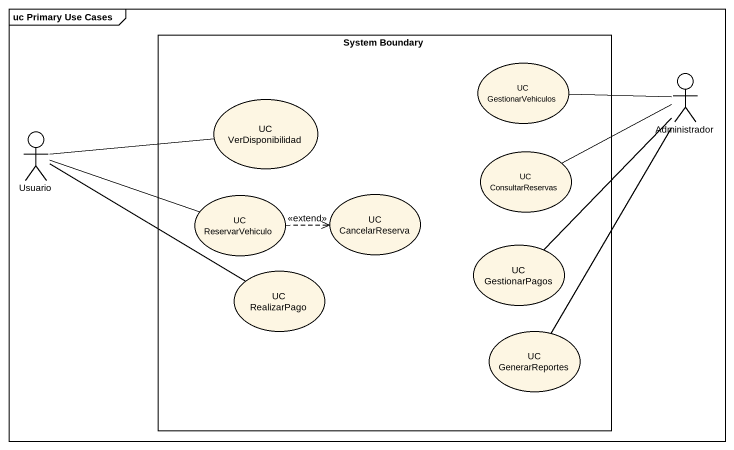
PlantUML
@startuml
mainframe uc Primary Use Cases
rectangle "System Boundary" as System_Boundary {
  usecase "UC GestionarVehiculos" as UC_GestionarVehiculos
  usecase "UC VerDisponibilidad" as UC_VerDisponibilidad
  usecase "UC ConsultarReservas" as UC_ConsultarReservas
  usecase "UC ReservarVehiculo" as UC_ReservarVehiculo
  usecase "UC CancelarReserva" as UC_CancelarReserva
  usecase "UC GestionarPagos" as UC_GestionarPagos
  usecase "UC RealizarPago" as UC_RealizarPago
  usecase "UC GenerarReportes" as UC_GenerarReportes
}
actor Administrador
actor Usuario
Administrador -left- UC_GestionarVehiculos
Administrador -left- UC_ConsultarReservas
Administrador -- UC_GestionarPagos
Administrador -- UC_GenerarReportes
Usuario -right- UC_VerDisponibilidad
Usuario -right- UC_ReservarVehiculo
Usuario -right- UC_RealizarPago
UC_ReservarVehiculo .right.> UC_CancelarReserva : <<extend>>
@enduml
